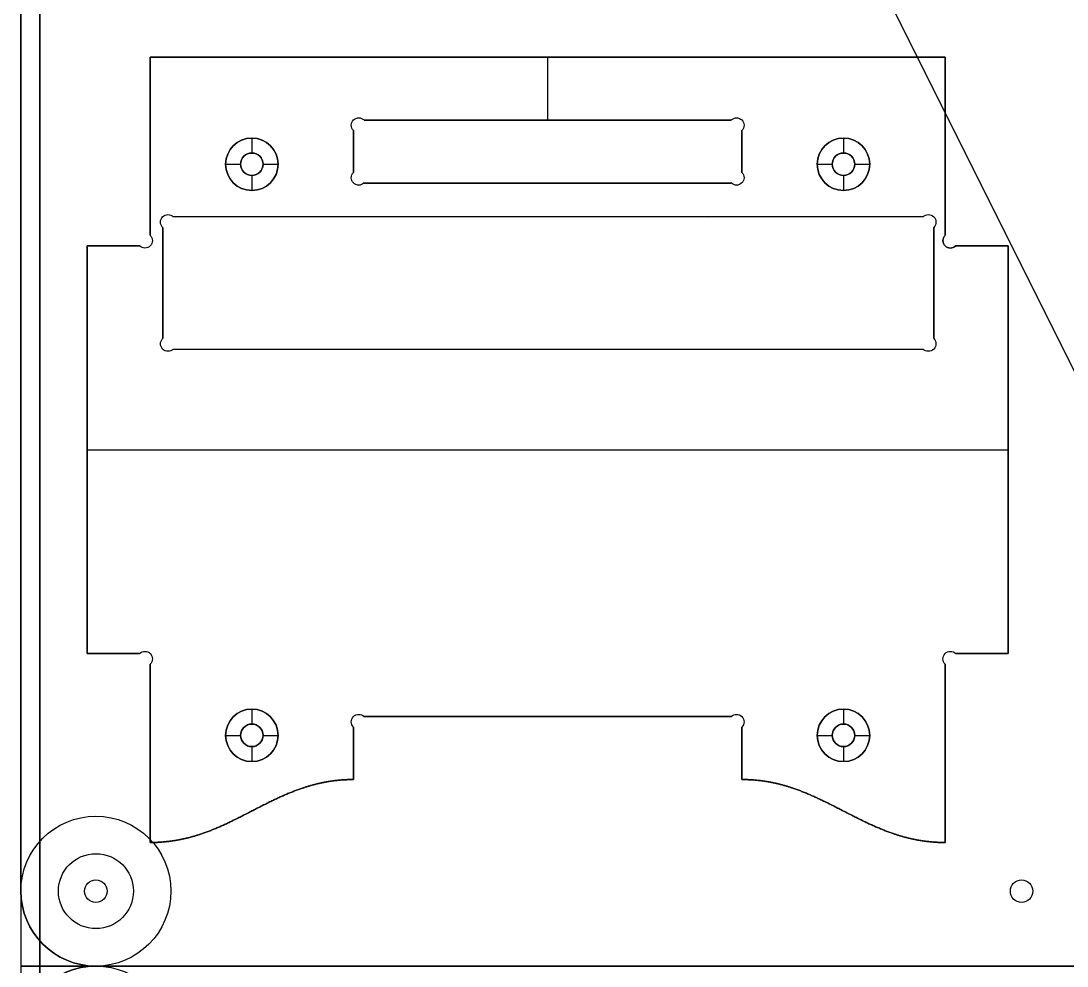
# Model space of a CAD drawing. Header units: millimetres. Extents: x -18.2 to 17.6, y -35.5 to 36.
# Drawn here: x -18.2 to -4.25, y 0.26 to 12.87 of the extents above; entities that cross this region are included whole.
import ezdxf

# ---------------------------------------------------------------- set-up
doc = ezdxf.new("R2010")
doc.units = ezdxf.units.MM
doc.layers.get('0').update_dxf_attribs({"color": 18, "true_color": 0x000000})
doc.layers.add('Standard', color=18, linetype='Continuous', true_color=0x000000)

msp = doc.modelspace()

# ---------------------------------------------------------------- linework, layer by layer
at = {"color": 0, "linetype": 'ByBlock', "lineweight": -2}
for p, q in [((-18.199, 35.01, 3.282), (-18.199, 1.26, 3.282)), ((-16.474, 12.389, 3.282), (-5.874, 12.389, 3.282)), ((-16.474, 10.011, 3.282), (-16.474, 12.389, 3.282)), ((-11.174, 12.389, 2.862), (-11.174, 11.549, 2.862)), ((-11.174, 12.389, 3.702), (-11.174, 11.549, 3.702)), ((-11.174, 12.389, 3.702), (-11.174, 12.389, 2.862)), ((-5.874, 12.389, 3.282), (-5.874, 10.011, 3.282)), ((-13.793, 11.479, 3.702), (-13.793, 11.479, 2.862)), ((-13.693, 11.579, 3.702), (-13.693, 11.579, 2.862)), ((-8.725, 11.549, 3.282), (-13.623, 11.549, 3.282)), ((-11.174, 11.549, 3.702), (-11.174, 11.549, 2.862)), ((-8.655, 11.579, 3.702), (-8.655, 11.579, 2.862)), ((-8.555, 11.479, 3.702), (-8.555, 11.479, 2.862)), ((-15.119, 11.309, 3.702), (-15.119, 11.309, 3.532)), ((-15.119, 11.309, 3.532), (-15.119, 11.109, 3.532)), ((-13.764, 11.408, 2.862), (-13.764, 11.408, 3.702)), ((-13.764, 11.408, 3.282), (-13.764, 10.851, 3.282)), ((-8.584, 10.851, 3.282), (-8.584, 11.408, 3.282)), ((-7.229, 11.309, 3.702), (-7.229, 11.309, 3.532)), ((-7.229, 11.309, 3.532), (-7.229, 11.109, 3.532)), ((-16.474, 11.2, 3.702), (-16.474, 11.2, 2.862)), ((-5.874, 11.2, 3.702), (-5.874, 11.2, 2.862)), ((-15.119, 11.109, 3.532), (-15.119, 11.109, 2.862)), ((-13.764, 11.129, 3.702), (-13.764, 11.129, 2.862)), ((-8.584, 11.129, 3.702), (-8.584, 11.129, 2.862)), ((-7.229, 11.109, 3.532), (-7.229, 11.109, 2.862)), ((-15.469, 10.959, 3.702), (-15.469, 10.959, 3.532)), ((-15.469, 10.959, 3.532), (-15.269, 10.959, 3.532)), ((-15.269, 10.959, 3.532), (-15.269, 10.959, 2.862)), ((-14.969, 10.959, 3.532), (-14.769, 10.959, 3.532)), ((-14.969, 10.959, 3.532), (-14.969, 10.959, 2.862)), ((-14.769, 10.959, 3.702), (-14.769, 10.959, 3.532)), ((-7.579, 10.959, 3.702), (-7.579, 10.959, 3.532)), ((-7.579, 10.959, 3.532), (-7.379, 10.959, 3.532)), ((-7.379, 10.959, 3.532), (-7.379, 10.959, 2.862)), ((-7.079, 10.959, 3.532), (-6.879, 10.959, 3.532)), ((-7.079, 10.959, 3.532), (-7.079, 10.959, 2.862)), ((-6.879, 10.959, 3.702), (-6.879, 10.959, 3.532)), ((-15.119, 10.809, 3.532), (-15.119, 10.809, 2.862)), ((-15.119, 10.809, 3.532), (-15.119, 10.609, 3.532)), ((-13.793, 10.78, 3.702), (-13.793, 10.78, 2.862)), ((-8.584, 10.851, 2.862), (-8.584, 10.851, 3.702)), ((-8.555, 10.78, 3.702), (-8.555, 10.78, 2.862)), ((-7.229, 10.809, 3.532), (-7.229, 10.809, 2.862)), ((-7.229, 10.809, 3.532), (-7.229, 10.609, 3.532)), ((-15.119, 10.609, 3.702), (-15.119, 10.609, 3.532)), ((-13.693, 10.68, 3.702), (-13.693, 10.68, 2.862)), ((-13.623, 10.709, 2.862), (-13.623, 10.709, 3.702)), ((-13.623, 10.709, 3.282), (-8.725, 10.709, 3.282)), ((-11.174, 10.709, 3.702), (-11.174, 10.709, 2.862)), ((-8.725, 10.709, 3.702), (-8.725, 10.709, 2.862)), ((-8.655, 10.68, 3.702), (-8.655, 10.68, 2.862)), ((-7.229, 10.609, 3.702), (-7.229, 10.609, 3.532)), ((-16.338, 10.188, 3.702), (-16.338, 10.188, 2.862)), ((-16.254, 10.287, 3.702), (-16.254, 10.287, 2.862)), ((-6.167, 10.258, 6.145), (-16.167, 10.258, 6.565)), ((-6.167, 10.258, 6.145), (-16.167, 10.258, 6.565)), ((-6.167, 10.258, 6.145), (-16.167, 10.258, 6.565)), ((-9.027, 10.247, 3.702), (-9.027, 10.247, 2.862)), ((-6.096, 10.288, 3.702), (-6.096, 10.288, 2.862)), ((-5.996, 10.188, 3.702), (-5.996, 10.188, 2.862)), ((-16.308, 10.117, 3.282), (-16.308, 8.634, 3.282)), ((-6.025, 8.634, 3.282), (-6.025, 10.117, 3.282)), ((-16.445, 9.94, 3.702), (-16.445, 9.94, 2.862)), ((-5.903, 9.94, 3.702), (-5.903, 9.94, 2.862)), ((-5.874, 10.011, 3.702), (-5.874, 10.011, 2.862)), ((-17.314, 9.869, 3.282), (-16.615, 9.869, 3.282)), ((-17.314, 4.429, 3.282), (-17.314, 9.869, 3.282)), ((-16.965, 9.869, 3.702), (-16.965, 9.869, 2.862)), ((-16.545, 9.84, 3.702), (-16.545, 9.84, 2.862)), ((-5.803, 9.84, 3.702), (-5.803, 9.84, 2.862)), ((-5.733, 9.869, 2.862), (-5.733, 9.869, 3.702)), ((-5.733, 9.869, 3.282), (-5.034, 9.869, 3.282)), ((-5.383, 9.869, 3.702), (-5.383, 9.869, 2.862)), ((-5.034, 9.869, 3.282), (-5.034, 4.429, 3.282)), ((-16.308, 9.375, 3.702), (-16.308, 9.375, 2.862)), ((-6.025, 9.375, 3.702), (-6.025, 9.375, 2.862)), ((-6.025, 9.364, 3.702), (-6.025, 9.364, 2.862)), ((-16.338, 8.563, 3.702), (-16.338, 8.563, 2.862)), ((-5.996, 8.563, 3.702), (-5.996, 8.563, 2.862)), ((-16.238, 8.463, 3.702), (-16.238, 8.463, 2.862)), ((-16.167, 8.492, 2.862), (-16.167, 8.492, 3.702)), ((-16.167, 8.492, 6.145), (-6.167, 8.492, 6.145)), ((-16.167, 8.492, 6.145), (-6.167, 8.492, 6.145)), ((-16.167, 8.492, 6.145), (-6.167, 8.492, 6.145)), ((-9.027, 8.481, 3.702), (-9.027, 8.481, 2.862)), ((-6.096, 8.463, 3.702), (-6.096, 8.463, 2.862)), ((-17.314, 7.149, 2.862), (-5.034, 7.149, 2.862)), ((-17.314, 7.149, 3.702), (-5.034, 7.149, 3.702)), ((-17.314, 7.149, 3.702), (-17.314, 7.149, 2.862)), ((-5.034, 7.149, 3.702), (-5.034, 7.149, 2.862)), ((-16.615, 4.429, 3.282), (-17.314, 4.429, 3.282)), ((-16.965, 4.429, 3.702), (-16.965, 4.429, 2.862)), ((-16.545, 4.459, 3.702), (-16.545, 4.459, 2.862)), ((-16.445, 4.359, 3.702), (-16.445, 4.359, 2.862)), ((-5.903, 4.359, 3.702), (-5.903, 4.359, 2.862)), ((-5.803, 4.459, 3.702), (-5.803, 4.459, 2.862)), ((-5.733, 4.429, 3.702), (-5.733, 4.429, 2.862)), ((-5.034, 4.429, 3.282), (-5.733, 4.429, 3.282)), ((-5.383, 4.429, 3.702), (-5.383, 4.429, 2.862)), ((-16.474, 1.909, 3.282), (-16.474, 4.288, 3.282)), ((-5.874, 4.288, 2.862), (-5.874, 4.288, 3.702)), ((-5.874, 4.288, 3.282), (-5.874, 1.909, 3.282)), ((-15.119, 3.689, 3.702), (-15.119, 3.689, 3.532)), ((-15.119, 3.689, 3.532), (-15.119, 3.489, 3.532)), ((-7.229, 3.689, 3.702), (-7.229, 3.689, 3.532)), ((-7.229, 3.689, 3.532), (-7.229, 3.489, 3.532)), ((-15.119, 3.489, 3.532), (-15.119, 3.489, 2.862)), ((-13.793, 3.519, 3.702), (-13.793, 3.519, 2.862)), ((-13.693, 3.619, 3.702), (-13.693, 3.619, 2.862)), ((-8.725, 3.589, 3.282), (-13.623, 3.589, 3.282)), ((-11.174, 3.589, 3.702), (-11.174, 3.589, 2.862)), ((-8.725, 3.589, 2.862), (-8.725, 3.589, 3.702)), ((-8.655, 3.619, 3.702), (-8.655, 3.619, 2.862)), ((-8.555, 3.519, 3.702), (-8.555, 3.519, 2.862)), ((-7.229, 3.489, 3.532), (-7.229, 3.489, 2.862)), ((-13.764, 3.448, 2.862), (-13.764, 3.448, 3.702)), ((-13.764, 3.448, 3.282), (-13.764, 2.749, 3.282)), ((-8.584, 3.448, 3.702), (-8.584, 3.448, 2.862)), ((-8.584, 2.749, 3.282), (-8.584, 3.448, 3.282)), ((-15.469, 3.339, 3.702), (-15.469, 3.339, 3.532)), ((-15.469, 3.339, 3.532), (-15.269, 3.339, 3.532)), ((-15.269, 3.339, 3.532), (-15.269, 3.339, 2.862)), ((-14.969, 3.339, 3.532), (-14.769, 3.339, 3.532)), ((-14.969, 3.339, 3.532), (-14.969, 3.339, 2.862)), ((-14.769, 3.339, 3.702), (-14.769, 3.339, 3.532)), ((-7.579, 3.339, 3.702), (-7.579, 3.339, 3.532)), ((-7.579, 3.339, 3.532), (-7.379, 3.339, 3.532)), ((-7.379, 3.339, 3.532), (-7.379, 3.339, 2.862)), ((-7.079, 3.339, 3.532), (-6.879, 3.339, 3.532)), ((-7.079, 3.339, 3.532), (-7.079, 3.339, 2.862)), ((-6.879, 3.339, 3.702), (-6.879, 3.339, 3.532)), ((-16.474, 3.099, 3.702), (-16.474, 3.099, 2.862)), ((-15.119, 3.189, 3.532), (-15.119, 3.189, 2.862)), ((-15.119, 3.189, 3.532), (-15.119, 2.989, 3.532)), ((-13.764, 3.099, 3.702), (-13.764, 3.099, 2.862)), ((-8.584, 3.099, 3.702), (-8.584, 3.099, 2.862)), ((-7.229, 3.189, 3.532), (-7.229, 3.189, 2.862)), ((-7.229, 3.189, 3.532), (-7.229, 2.989, 3.532)), ((-5.874, 3.099, 3.702), (-5.874, 3.099, 2.862)), ((-15.119, 2.989, 3.702), (-15.119, 2.989, 3.532)), ((-7.229, 2.989, 3.702), (-7.229, 2.989, 3.532)), ((-17.199, 1.41, 2.862), (-17.199, 1.41, 3.702)), ((-17.349, 1.26, 2.862), (-17.349, 1.26, 3.702)), ((-17.049, 1.26, 2.862), (-17.049, 1.26, 3.702)), ((-17.199, 1.11, 2.862), (-17.199, 1.11, 3.702)), ((-17.906, 0.553, 2.862), (-17.906, 0.553, 3.702)), ((16.551, 0.26, 3.282), (-17.199, 0.26, 3.282)), ((-17.199, 0.26, 2.862), (-17.199, 0.26, 3.702)), ((-17.199, 0.26, 3.282), (16.551, 0.26, 3.282))]:
    msp.add_line(p, q, dxfattribs=at)
at = {"color": 0, "linetype": 'ByBlock', "lineweight": -2, "extrusion": (0, 0, -1)}
for centre, radius in [((15.119, 10.959, -3.617), 0.35), ((7.229, 10.959, -3.617), 0.35), ((15.119, 10.959, -3.197), 0.15), ((7.229, 10.959, -3.197), 0.15), ((15.119, 3.339, -3.617), 0.35), ((7.229, 3.339, -3.617), 0.35), ((15.119, 3.339, -3.197), 0.15), ((7.229, 3.339, -3.197), 0.15)]:
    msp.add_circle(centre, radius, dxfattribs=at)
at = {"color": 0, "linetype": 'ByBlock', "lineweight": -2}
msp.add_circle((-17.199, 1.26, 3.282), 0.15, dxfattribs=at)
at = {"color": 0, "linetype": 'ByBlock', "lineweight": -2, "extrusion": (0, 0, -1)}
for centre, radius, start, end in [((13.693, 11.479, -2.862), 0.1, 315, 135), ((13.693, 11.479, -3.282), 0.1, 315, 135), ((13.693, 11.479, -3.702), 0.1, 315, 135), ((8.655, 11.479, -3.702), 0.1, 45, 225), ((8.655, 11.479, -2.862), 0.1, 45, 225), ((8.655, 11.479, -3.282), 0.1, 45, 225), ((15.119, 10.959, -3.702), 0.35, 270, 90), ((15.119, 10.959, -3.702), 0.35, 90, 270), ((7.229, 10.959, -3.702), 0.35, 270, 90), ((7.229, 10.959, -3.702), 0.35, 90, 270), ((15.119, 10.959, -2.862), 0.15, 270, 90), ((15.119, 10.959, -2.862), 0.15, 90, 270), ((7.229, 10.959, -2.862), 0.15, 270, 90), ((7.229, 10.959, -2.862), 0.15, 90, 270), ((13.693, 10.78, -3.702), 0.1, 225, 45), ((13.693, 10.78, -2.862), 0.1, 225, 45), ((13.693, 10.78, -3.282), 0.1, 225, 45), ((8.655, 10.78, -2.862), 0.1, 135, 315), ((8.655, 10.78, -3.702), 0.1, 135, 315), ((8.655, 10.78, -3.282), 0.1, 135, 315), ((16.238, 10.188, -3.702), 0.1, 315, 135), ((16.238, 10.188, -2.862), 0.1, 315, 135), ((16.238, 10.188, -3.282), 0.1, 315, 135), ((6.096, 10.188, -3.702), 0.1, 45, 225), ((6.096, 10.188, -2.862), 0.1, 45, 225), ((6.096, 10.188, -3.282), 0.1, 45, 225), ((16.545, 9.94, -2.862), 0.1, 135, 315), ((16.545, 9.94, -3.702), 0.1, 135, 315), ((16.545, 9.94, -3.282), 0.1, 135, 315), ((5.803, 9.94, -3.702), 0.1, 225, 45), ((5.803, 9.94, -3.282), 0.1, 225, 45), ((16.238, 8.563, -2.862), 0.1, 225, 45), ((16.238, 8.563, -3.702), 0.1, 225, 45), ((16.238, 8.563, -3.282), 0.1, 225, 45), ((6.096, 8.563, -3.702), 0.1, 135, 315), ((6.096, 8.563, -2.862), 0.1, 135, 315), ((6.096, 8.563, -3.282), 0.1, 135, 315), ((16.545, 4.359, -3.282), 0.1, 45, 225), ((16.545, 4.359, -3.702), 0.1, 45, 225), ((16.545, 4.359, -2.862), 0.1, 45, 225), ((5.803, 4.359, -3.702), 0.1, 315, 135), ((5.803, 4.359, -2.862), 0.1, 315, 135), ((5.803, 4.359, -3.282), 0.1, 315, 135), ((15.119, 3.339, -3.702), 0.35, 270, 90), ((15.119, 3.339, -3.702), 0.35, 90, 270), ((8.655, 3.519, -3.702), 0.1, 45, 225), ((8.655, 3.519, -3.282), 0.1, 45, 225), ((7.229, 3.339, -3.702), 0.35, 270, 90), ((7.229, 3.339, -3.702), 0.35, 90, 270), ((15.119, 3.339, -2.862), 0.15, 270, 90), ((15.119, 3.339, -2.862), 0.15, 90, 270), ((13.693, 3.519, -2.862), 0.1, 315, 135), ((13.693, 3.519, -3.702), 0.1, 315, 135), ((13.693, 3.519, -3.282), 0.1, 315, 135), ((8.655, 3.519, -2.862), 0.1, 45, 225), ((7.229, 3.339, -2.862), 0.15, 270, 90), ((7.229, 3.339, -2.862), 0.15, 90, 270), ((17.199, 1.26, -3.702), 0.15, 0, 180), ((17.199, 1.26, -2.862), 0.15, 0, 180), ((17.199, 1.26, -3.702), 1, 270, 0), ((17.199, 1.26, -2.862), 0.15, 180, 0), ((17.199, 1.26, -3.702), 0.15, 180, 0), ((17.199, -0.74, -3.702), 1, 0, 90)]:
    msp.add_arc(centre, radius, start, end, dxfattribs=at)
at = {"color": 0, "linetype": 'ByBlock', "lineweight": -2}
for centre, radius, start, end in [((-15.119, 10.959, 3.532), 0.35, 90, 270), ((-15.119, 10.959, 3.532), 0.35, 270, 90), ((-7.229, 10.959, 3.532), 0.35, 90, 270), ((-7.229, 10.959, 3.532), 0.35, 270, 90), ((-15.119, 10.959, 3.532), 0.15, 90, 270), ((-15.119, 10.959, 3.532), 0.15, 270, 90), ((-7.229, 10.959, 3.532), 0.15, 90, 270), ((-7.229, 10.959, 3.532), 0.15, 270, 90), ((-5.803, 9.94, 2.862), 0.1, 135, 315), ((-15.119, 3.339, 3.532), 0.35, 90, 270), ((-15.119, 3.339, 3.532), 0.35, 270, 90), ((-7.229, 3.339, 3.532), 0.35, 90, 270), ((-7.229, 3.339, 3.532), 0.35, 270, 90), ((-15.119, 3.339, 3.532), 0.15, 90, 270), ((-15.119, 3.339, 3.532), 0.15, 270, 90), ((-7.229, 3.339, 3.532), 0.15, 90, 270), ((-7.229, 3.339, 3.532), 0.15, 270, 90), ((-17.199, 1.26, 2.862), 1, 180, 270), ((-17.199, 1.26, 3.282), 1, 180, 270), ((-17.199, -0.74, 2.862), 1, 90, 180)]:
    msp.add_arc(centre, radius, start, end, dxfattribs=at)
for points, degree in [([(-18.199, 35.01, 2.862), (-18.199, 18.135, 2.862), (-18.199, 1.26, 2.862)], 2), ([(-18.199, 1.26, 3.702), (-18.199, 18.135, 3.702), (-18.199, 35.01, 3.702)], 2), ([(-16.474, 12.389, 2.862), (-16.474, 11.2, 2.862), (-16.474, 10.011, 2.862)], 2), ([(-5.874, 12.389, 2.862), (-11.174, 12.389, 2.862), (-16.474, 12.389, 2.862)], 2), ([(-5.874, 12.389, 3.702), (-11.174, 12.389, 3.702), (-16.474, 12.389, 3.702)], 2), ([(-16.474, 12.389, 3.702), (-16.474, 11.2, 3.702), (-16.474, 10.011, 3.702)], 2), ([(-5.874, 10.011, 2.862), (-5.874, 11.2, 2.862), (-5.874, 12.389, 2.862)], 2), ([(-5.874, 10.011, 3.702), (-5.874, 11.2, 3.702), (-5.874, 12.389, 3.702)], 2), ([(-13.623, 11.549, 2.862), (-11.174, 11.549, 2.862), (-8.725, 11.549, 2.862)], 2), ([(-13.623, 11.549, 3.702), (-11.174, 11.549, 3.702), (-8.725, 11.549, 3.702)], 2), ([(-13.764, 10.851, 2.862), (-13.764, 11.129, 2.862), (-13.764, 11.408, 2.862)], 2), ([(-13.764, 10.851, 3.702), (-13.764, 11.129, 3.702), (-13.764, 11.408, 3.702)], 2), ([(-8.584, 11.408, 2.862), (-8.584, 11.129, 2.862), (-8.584, 10.851, 2.862)], 2), ([(-8.584, 11.408, 3.702), (-8.584, 11.129, 3.702), (-8.584, 10.851, 3.702)], 2), ([(-8.725, 10.709, 2.862), (-11.174, 10.709, 2.862), (-13.623, 10.709, 2.862)], 2), ([(-8.725, 10.709, 3.702), (-11.174, 10.709, 3.702), (-13.623, 10.709, 3.702)], 2), ([(-16.308, 8.634, 2.862), (-16.308, 9.375, 2.862), (-16.308, 10.117, 2.862)], 2), ([(-16.308, 8.634, 3.702), (-16.308, 9.375, 3.702), (-16.308, 10.117, 3.702)], 2), ([(-6.025, 10.117, 2.862), (-6.025, 9.375, 2.862), (-6.025, 8.634, 2.862)], 2), ([(-6.025, 10.117, 3.702), (-6.025, 9.375, 3.702), (-6.025, 8.634, 3.702)], 2), ([(-17.314, 9.869, 2.862), (-17.314, 7.149, 2.862), (-17.314, 4.429, 2.862)], 2), ([(-16.615, 9.869, 2.862), (-16.965, 9.869, 2.862), (-17.314, 9.869, 2.862)], 2), ([(-16.615, 9.869, 3.702), (-16.965, 9.869, 3.702), (-17.314, 9.869, 3.702)], 2), ([(-17.314, 9.869, 3.702), (-17.314, 7.149, 3.702), (-17.314, 4.429, 3.702)], 2), ([(-5.034, 9.869, 2.862), (-5.383, 9.869, 2.862), (-5.733, 9.869, 2.862)], 2), ([(-5.733, 9.869, 3.702), (-5.383, 9.869, 3.702), (-5.034, 9.869, 3.702)], 2), ([(-5.034, 4.429, 2.862), (-5.034, 7.149, 2.862), (-5.034, 9.869, 2.862)], 2), ([(-5.034, 4.429, 3.702), (-5.034, 7.149, 3.702), (-5.034, 9.869, 3.702)], 2), ([(-17.314, 4.429, 2.862), (-16.965, 4.429, 2.862), (-16.615, 4.429, 2.862)], 2), ([(-17.314, 4.429, 3.702), (-16.965, 4.429, 3.702), (-16.615, 4.429, 3.702)], 2), ([(-5.733, 4.429, 2.862), (-5.383, 4.429, 2.862), (-5.034, 4.429, 2.862)], 2), ([(-5.733, 4.429, 3.702), (-5.383, 4.429, 3.702), (-5.034, 4.429, 3.702)], 2), ([(-16.474, 4.288, 2.862), (-16.474, 3.099, 2.862), (-16.474, 1.909, 2.862)], 2), ([(-16.474, 4.288, 3.702), (-16.474, 3.099, 3.702), (-16.474, 1.909, 3.702)], 2), ([(-5.874, 1.909, 2.862), (-5.874, 3.099, 2.862), (-5.874, 4.288, 2.862)], 2), ([(-5.874, 4.288, 3.702), (-5.874, 3.099, 3.702), (-5.874, 1.909, 3.702)], 2), ([(-13.623, 3.589, 2.862), (-11.174, 3.589, 2.862), (-8.725, 3.589, 2.862)], 2), ([(-8.725, 3.589, 3.702), (-11.174, 3.589, 3.702), (-13.623, 3.589, 3.702)], 2), ([(-13.764, 2.749, 2.862), (-13.764, 3.099, 2.862), (-13.764, 3.448, 2.862)], 2), ([(-13.764, 2.749, 3.702), (-13.764, 3.099, 3.702), (-13.764, 3.448, 3.702)], 2), ([(-8.584, 3.448, 2.862), (-8.584, 3.099, 2.862), (-8.584, 2.749, 2.862)], 2), ([(-8.584, 3.448, 3.702), (-8.584, 3.099, 3.702), (-8.584, 2.749, 3.702)], 2), ([(-16.474, 1.909, 3.702), (-16.353, 1.909, 3.702), (-16.116, 1.926, 3.702), (-15.782, 2.003, 3.702), (-15.368, 2.189, 3.702), (-14.87, 2.47, 3.702), (-14.456, 2.655, 3.702), (-14.122, 2.732, 3.702), (-13.886, 2.749, 3.702), (-13.764, 2.749, 3.702)], 5), ([(-16.474, 1.909, 2.862), (-16.353, 1.909, 2.862), (-16.116, 1.926, 2.862), (-15.782, 2.003, 2.862), (-15.368, 2.189, 2.862), (-14.87, 2.47, 2.862), (-14.456, 2.655, 2.862), (-14.122, 2.732, 2.862), (-13.886, 2.749, 2.862), (-13.764, 2.749, 2.862)], 5), ([(-13.764, 2.749, 3.282), (-13.886, 2.749, 3.282), (-14.122, 2.732, 3.282), (-14.456, 2.655, 3.282), (-14.87, 2.47, 3.282), (-15.368, 2.189, 3.282), (-15.782, 2.003, 3.282), (-16.116, 1.926, 3.282), (-16.353, 1.909, 3.282), (-16.474, 1.909, 3.282)], 5), ([(-8.584, 2.749, 3.702), (-8.463, 2.749, 3.702), (-8.226, 2.732, 3.702), (-7.892, 2.655, 3.702), (-7.478, 2.469, 3.702), (-6.98, 2.189, 3.702), (-6.566, 2.004, 3.702), (-6.232, 1.926, 3.702), (-5.996, 1.909, 3.702), (-5.874, 1.909, 3.702)], 5), ([(-8.584, 2.749, 2.862), (-8.463, 2.749, 2.862), (-8.226, 2.732, 2.862), (-7.892, 2.655, 2.862), (-7.478, 2.469, 2.862), (-6.98, 2.189, 2.862), (-6.566, 2.004, 2.862), (-6.232, 1.926, 2.862), (-5.996, 1.909, 2.862), (-5.874, 1.909, 2.862)], 5), ([(-5.874, 1.909, 3.282), (-5.996, 1.909, 3.282), (-6.232, 1.926, 3.282), (-6.566, 2.004, 3.282), (-6.98, 2.189, 3.282), (-7.478, 2.469, 3.282), (-7.892, 2.655, 3.282), (-8.226, 2.732, 3.282), (-8.463, 2.749, 3.282), (-8.584, 2.749, 3.282)], 5), ([(16.551, 0.26, 2.862), (-0.324, 0.26, 2.862), (-17.199, 0.26, 2.862)], 2), ([(-17.199, 0.26, 3.702), (-0.324, 0.26, 3.702), (16.551, 0.26, 3.702)], 2), ([(-17.199, 0.26, 2.862), (-0.324, 0.26, 2.862), (16.551, 0.26, 2.862)], 2), ([(16.551, 0.26, 3.702), (-0.324, 0.26, 3.702), (-17.199, 0.26, 3.702)], 2)]:
    msp.add_open_spline(points, degree=degree, dxfattribs=at)
at = {"color": 0, "linetype": 'ByBlock', "lineweight": -2, "extrusion": (1, 0, 0)}
for points in [[(-16.474, 12.389, 2.862), (-16.474, 12.389, 3.282), (-16.474, 12.389, 3.702)], [(-5.874, 12.389, 3.702), (-5.874, 12.389, 3.282), (-5.874, 12.389, 2.862)], [(-13.623, 11.549, 3.702), (-13.623, 11.549, 3.282), (-13.623, 11.549, 2.862)], [(-8.725, 11.549, 2.862), (-8.725, 11.549, 3.282), (-8.725, 11.549, 3.702)], [(-8.584, 11.408, 3.702), (-8.584, 11.408, 3.282), (-8.584, 11.408, 2.862)], [(-13.764, 10.851, 3.702), (-13.764, 10.851, 3.282), (-13.764, 10.851, 2.862)], [(-16.167, 10.258, 3.702), (-16.167, 10.258, 3.282), (-16.167, 10.258, 2.862)], [(-6.167, 10.258, 2.862), (-6.167, 10.258, 3.282), (-6.167, 10.258, 3.702)], [(-16.308, 10.117, 2.862), (-16.308, 10.117, 3.282), (-16.308, 10.117, 3.702)], [(-6.025, 10.117, 3.702), (-6.025, 10.117, 3.282), (-6.025, 10.117, 2.862)], [(-16.474, 10.011, 2.862), (-16.474, 10.011, 3.282), (-16.474, 10.011, 3.702)], [(-17.314, 9.869, 2.862), (-17.314, 9.869, 3.282), (-17.314, 9.869, 3.702)], [(-16.615, 9.869, 3.702), (-16.615, 9.869, 3.282), (-16.615, 9.869, 2.862)], [(-5.034, 9.869, 3.702), (-5.034, 9.869, 3.282), (-5.034, 9.869, 2.862)], [(-16.308, 8.634, 3.702), (-16.308, 8.634, 3.282), (-16.308, 8.634, 2.862)], [(-6.025, 8.634, 2.862), (-6.025, 8.634, 3.282), (-6.025, 8.634, 3.702)], [(-6.167, 8.492, 3.702), (-6.167, 8.492, 3.282), (-6.167, 8.492, 2.862)], [(-17.314, 4.429, 2.862), (-17.314, 4.429, 3.282), (-17.314, 4.429, 3.702)], [(-16.615, 4.429, 2.862), (-16.615, 4.429, 3.282), (-16.615, 4.429, 3.702)], [(-5.034, 4.429, 2.862), (-5.034, 4.429, 3.282), (-5.034, 4.429, 3.702)], [(-16.474, 4.288, 3.702), (-16.474, 4.288, 3.282), (-16.474, 4.288, 2.862)], [(-13.623, 3.589, 3.702), (-13.623, 3.589, 3.282), (-13.623, 3.589, 2.862)], [(-14.34, 2.667, 3.702), (-14.34, 2.667, 3.282), (-14.34, 2.667, 2.862)], [(-13.764, 2.749, 3.702), (-13.764, 2.749, 3.282), (-13.764, 2.749, 2.862)], [(-8.584, 2.749, 2.862), (-8.584, 2.749, 3.282), (-8.584, 2.749, 3.702)], [(-8.009, 2.667, 3.702), (-8.009, 2.667, 3.282), (-8.009, 2.667, 2.862)], [(-14.865, 2.458, 3.702), (-14.865, 2.458, 3.282), (-14.865, 2.458, 2.862)], [(-7.483, 2.457, 3.702), (-7.483, 2.457, 3.282), (-7.483, 2.457, 2.862)], [(-15.373, 2.201, 3.702), (-15.373, 2.201, 3.282), (-15.373, 2.201, 2.862)], [(-6.975, 2.201, 3.702), (-6.975, 2.201, 3.282), (-6.975, 2.201, 2.862)], [(-15.899, 1.991, 3.702), (-15.899, 1.991, 3.282), (-15.899, 1.991, 2.862)], [(-6.45, 1.991, 3.702), (-6.45, 1.991, 3.282), (-6.45, 1.991, 2.862)], [(-16.474, 1.909, 3.702), (-16.474, 1.909, 3.282), (-16.474, 1.909, 2.862)], [(-5.874, 1.909, 3.702), (-5.874, 1.909, 3.282), (-5.874, 1.909, 2.862)], [(-18.199, 1.26, 2.862), (-18.199, 1.26, 3.282), (-18.199, 1.26, 3.702)], [(-17.199, 0.26, 2.862), (-17.199, 0.26, 3.282), (-17.199, 0.26, 3.702)]]:
    msp.add_open_spline(points, degree=2, dxfattribs=at)
at = {"layer": 'Standard'}
for p, q in [((-18.199, 36.01, 2.862), (-18.199, 0.26, 2.862)), ((-18.199, 36.01, 2.862), (-18.199, -35.49, 2.862)), ((-17.949, 35.885, 2.862), (17.551, -35.365, 2.862)), ((-17.949, 0.26, 2.362), (-17.949, 35.76, 2.362)), ((-17.949, 35.76, 2.862), (-17.949, -35.24, 2.862)), ((-17.949, 35.76, 2.862), (-17.949, -35.24, 2.862)), ((-18.199, 35.01, 3.702), (-18.199, 1.26, 3.702)), ((17.551, 0.26, 2.862), (-18.199, 0.26, 2.862)), ((17.551, 0.26, 2.862), (-18.199, 0.26, 2.862)), ((-18.199, 0.26, 2.862), (17.551, 0.26, 2.862)), ((-17.949, 0.26, 2.362), (17.551, 0.26, 2.362)), ((-17.949, -35.24, 2.362), (-17.949, 0.26, 2.362)), ((17.551, 0.26, 2.362), (-17.949, 0.26, 2.362)), ((-17.949, 0.26, 2.862), (17.551, 0.26, 2.862)), ((-17.949, -35.24, 2.862), (-17.949, 0.26, 2.862))]:
    msp.add_line(p, q, dxfattribs=at)
for centre, radius in [((-17.199, 1.26, 2.862), 1), ((-17.199, 1.26, 2.862), 0.5), ((-17.199, 1.26, 2.862), 0.15), ((-17.199, 1.26, 3.702), 0.15), ((-4.853, 1.26, 3.702), 0.15), ((-17.199, -0.74, 2.862), 1)]:
    msp.add_circle(centre, radius, dxfattribs=at)
msp.add_arc((-17.199, 1.26, 3.702), 1, 180, 270, dxfattribs=at)
for points in [[(-17.949, 0.26, 2.862), (-17.949, 18.01, 2.862), (-17.949, 35.76, 2.862)], [(-17.949, 35.76, 1.862), (-17.949, 18.01, 1.862), (-17.949, 0.26, 1.862)], [(-17.949, 0.26, 2.862), (-0.199, 0.26, 2.862), (17.551, 0.26, 2.862)], [(17.551, 0.26, 1.862), (-0.199, 0.26, 1.862), (-17.949, 0.26, 1.862)], [(-17.949, -35.24, 2.862), (-17.949, -17.49, 2.862), (-17.949, 0.26, 2.862)], [(-17.949, 0.26, 1.862), (-17.949, -17.49, 1.862), (-17.949, -35.24, 1.862)], [(17.551, 0.26, 2.862), (-0.199, 0.26, 2.862), (-17.949, 0.26, 2.862)], [(-17.949, 0.26, 1.862), (-0.199, 0.26, 1.862), (17.551, 0.26, 1.862)]]:
    msp.add_open_spline(points, degree=2, dxfattribs=at)
at = {"layer": 'Standard', "extrusion": (1, 0, 0)}
msp.add_open_spline([(-17.949, 0.26, 1.862), (-17.949, 0.26, 2.362), (-17.949, 0.26, 2.862)], degree=2, dxfattribs=at)
msp.add_open_spline([(-17.949, 0.26, 1.862), (-17.949, 0.26, 2.362), (-17.949, 0.26, 2.862)], degree=2, dxfattribs=at)

doc.saveas('drawing.dxf')
